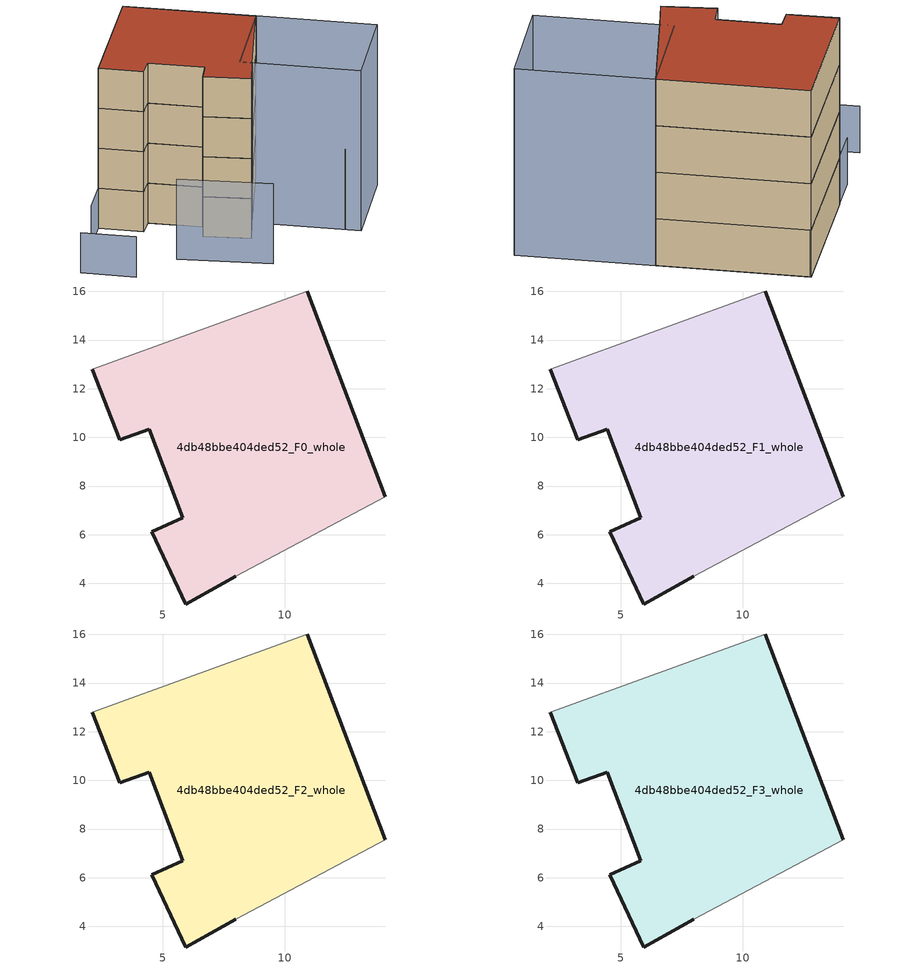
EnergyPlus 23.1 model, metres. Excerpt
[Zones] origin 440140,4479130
4db48bbe404ded52_F0_whole
 floor ground (EU_floor_Construction): 14.12,7.55 10.92,16.01 2.1,12.81 3.22,9.91 4.45,10.33 5.82,6.7 4.53,6.13 5.93,3.16 7.99,4.29 z0
 wall outside (EU_wall_Construction): 10.92,16.01 14.12,7.55 / 7.99,4.29 5.93,3.16 4.53,6.13 5.82,6.7 4.45,10.33 3.22,9.91 2.1,12.81 z0:3
 wall adiabatic (EU_wall_Construction): 2.1,12.81 10.92,16.01 / 14.12,7.55 7.99,4.29 z0:3
4db48bbe404ded52_F1_whole
 floor to 4db48bbe404ded52_F0_whole (EU_floor_Construction): 14.12,7.55 10.92,16.01 2.1,12.81 3.21,9.91 4.44,10.33 5.81,6.7 4.53,6.13 5.93,3.16 7.99,4.29 z3
 wall outside (EU_wall_Construction): 10.92,16.01 14.12,7.55 / 7.99,4.29 5.93,3.16 4.53,6.13 5.82,6.7 4.45,10.33 3.22,9.91 2.1,12.81 z3:6
 wall adiabatic (EU_wall_Construction): 2.1,12.81 10.92,16.01 / 14.12,7.55 7.99,4.29 z3:6
4db48bbe404ded52_F2_whole
 floor to 4db48bbe404ded52_F1_whole (EU_floor_Construction): 14.12,7.55 10.92,16.01 2.1,12.81 3.21,9.91 4.44,10.33 5.81,6.7 4.53,6.13 5.93,3.16 7.99,4.29 z6
 wall outside (EU_wall_Construction): 10.92,16.01 14.12,7.55 / 7.99,4.29 5.93,3.16 4.53,6.13 5.82,6.7 4.45,10.33 3.22,9.91 2.1,12.81 z6:9
 wall adiabatic (EU_wall_Construction): 2.1,12.81 10.92,16.01 / 14.12,7.55 7.99,4.29 z6:9
4db48bbe404ded52_F3_whole
 floor to 4db48bbe404ded52_F2_whole (EU_floor_Construction): 14.12,7.55 10.92,16.01 2.1,12.81 3.21,9.91 4.44,10.33 5.81,6.7 4.53,6.13 5.93,3.16 7.99,4.29 z9
 wall outside (EU_wall_Construction): 10.92,16.01 14.12,7.55 / 7.99,4.29 5.93,3.16 4.53,6.13 5.82,6.7 4.45,10.33 3.22,9.91 2.1,12.81 z9:12
 wall adiabatic (EU_wall_Construction): 2.1,12.81 10.92,16.01 / 14.12,7.55 7.99,4.29 z9:12
 roof outside (EU_roof_Construction): 10.92,16.01 14.12,7.55 7.99,4.29 5.93,3.16 4.53,6.13 5.82,6.7 4.45,10.33 3.22,9.91 2.1,12.81 z12
shading: 10.24,-1.59 16.62,0.94 / 0.79,5.96 3.44,0.05 z0:6; 10.64,-2.6 7.69,5.08 / 7.69,5.08 14.13,7.55 / 14.13,7.55 17.07,-0.13 / 17.07,-0.13 10.64,-2.6 z0:12; -4.14,10.56 -2.85,6.99 / 10.94,15.96 -0.33,11.93 z0:3
[Building]
EU S2 Campaign: North Axis=0; Terrain=City; Solar Distribution=FullExterior
[Site:Location]
Madrid: Latitude=40.5; Longitude=-3.5; Time Zone=1; Elevation=609
[SizingPeriod:WeatherFileDays]
AnnualSizingPeriod: Begin Month=1; Begin Day of Month=1; End Month=12; End Day of Month=31; Day of Week for Start Day=Monday; Use Weather File Daylight Saving Period=No; Use Weather File Rain and Snow Indicators=No
[MATERIAL]
EU_InternalMass_Material: Roughness=MediumRough; Thickness=0.1; Conductivity=1; Density=1800; Specific Heat=900; Thermal Absorptance=0.9; Solar Absorptance=0.7; Visible Absorptance=0.7
[MATERIAL:NOMASS] Roughness=MediumRough; Thermal Absorptance=0.9; Solar Absorptance=0.7; Visible Absorptance=0.7
Name | Thermal Resistance
EU_wall_NoMass | 0.459673
EU_roof_NoMass | 0.495815
EU_floor_NoMass | 0.788942
[CONSTRUCTION]
EU_wall_Construction: EU_wall_NoMass
EU_roof_Construction: EU_roof_NoMass
EU_floor_Construction: EU_floor_NoMass
EU_InternalMass_Construction: EU_InternalMass_Material
[ZONE] Type=1; Multiplier=1; Ceiling Height=autocalculate; Floor Area=autocalculate; Part of Total Floor Area=Yes
Name | Volume
4db48bbe404ded52_F0_whole | 257.623
4db48bbe404ded52_F1_whole; 4db48bbe404ded52_F2_whole; 4db48bbe404ded52_F3_whole | 257.624
[INTERNALMASS] Construction=EU_InternalMass_Construction; Surface Area=85.8744
Name | Zone or ZoneList
4db48bbe404ded52_F0_whole_EU_InternalMass | 4db48bbe404ded52_F0_whole
4db48bbe404ded52_F1_whole_EU_InternalMass | 4db48bbe404ded52_F1_whole
4db48bbe404ded52_F2_whole_EU_InternalMass | 4db48bbe404ded52_F2_whole
4db48bbe404ded52_F3_whole_EU_InternalMass | 4db48bbe404ded52_F3_whole
[OTHEREQUIPMENT] Fuel Type=Electricity; Design Level Calculation Method=Watts/Area; Power per Zone Floor Area=1; Fraction Latent=0; Fraction Radiant=0; Fraction Lost=0; Carbon Dioxide Generation Rate=0; EndUse Subcategory=EU_Step8_InternalGains
Name | Zone or ZoneList or Space or SpaceList | Schedule
EU_Step8_InternalGain_4db48bbe404ded52_F0_whole_f000 | 4db48bbe404ded52_F0_whole | EU_Step8_GainSchedule_4db48bbe404ded52_F0_whole_f000
EU_Step8_InternalGain_4db48bbe404ded52_F1_whole_f000 | 4db48bbe404ded52_F1_whole | EU_Step8_GainSchedule_4db48bbe404ded52_F1_whole_f000
EU_Step8_InternalGain_4db48bbe404ded52_F2_whole_f000 | 4db48bbe404ded52_F2_whole | EU_Step8_GainSchedule_4db48bbe404ded52_F2_whole_f000
EU_Step8_InternalGain_4db48bbe404ded52_F3_whole_f000 | 4db48bbe404ded52_F3_whole | EU_Step8_GainSchedule_4db48bbe404ded52_F3_whole_f000
[ZONEVENTILATION:DESIGNFLOWRATE] Schedule=EU_AlwaysOn; Design Flow Rate Calculation Method=AirChanges/Hour; Air Changes per Hour=0.719161; Ventilation Type=Natural; Fan Pressure Rise=0; Fan Total Efficiency=1; Constant Term Coefficient=1; Temperature Term Coefficient=0; Velocity Term Coefficient=0; Velocity Squared Term Coefficient=0; Minimum Indoor Temperature=-100; Maximum Indoor Temperature=100; Delta Temperature=-100; Minimum Outdoor Temperature=-100; Maximum Outdoor Temperature=100; Maximum Wind Speed=40
Name | Zone or ZoneList or Space or SpaceList
EU_ConstantAir_4db48bbe404ded52_F0_whole | 4db48bbe404ded52_F0_whole
EU_ConstantAir_4db48bbe404ded52_F1_whole | 4db48bbe404ded52_F1_whole
EU_ConstantAir_4db48bbe404ded52_F2_whole | 4db48bbe404ded52_F2_whole
EU_ConstantAir_4db48bbe404ded52_F3_whole | 4db48bbe404ded52_F3_whole
[HVACTEMPLATE:THERMOSTAT] Constant Heating Setpoint=20; Constant Cooling Setpoint=50
EU_HeatOnly_4db48bbe404ded52_F0_whole; EU_HeatOnly_4db48bbe404ded52_F1_whole; EU_HeatOnly_4db48bbe404ded52_F2_whole; EU_HeatOnly_4db48bbe404ded52_F3_whole
[HVACTEMPLATE:ZONE:IDEALLOADSAIRSYSTEM] System Availability Schedule=EU_AlwaysOn; Maximum Heating Supply Air Temperature=50; Minimum Cooling Supply Air Temperature=13; Maximum Heating Supply Air Humidity Ratio=0.0156; Minimum Cooling Supply Air Humidity Ratio=0.0077; Heating Limit=NoLimit; Cooling Limit=NoLimit; Heating Availability Schedule=EU_AlwaysOn; Cooling Availability Schedule=EU_CoolingOff; Dehumidification Control Type=ConstantSensibleHeatRatio; Cooling Sensible Heat Ratio=0.7; Dehumidification Setpoint=60; Humidification Control Type=None; Humidification Setpoint=30; Outdoor Air Method=None; Outdoor Air Flow Rate per Person=0.00944; Outdoor Air Flow Rate per Zone Floor Area=0; Outdoor Air Flow Rate per Zone=0; Demand Controlled Ventilation Type=None; Outdoor Air Economizer Type=NoEconomizer; Heat Recovery Type=None; Sensible Heat Recovery Effectiveness=0.7; Latent Heat Recovery Effectiveness=0.65
Name | Template Thermostat
4db48bbe404ded52_F0_whole | EU_HeatOnly_4db48bbe404ded52_F0_whole
4db48bbe404ded52_F1_whole | EU_HeatOnly_4db48bbe404ded52_F1_whole
4db48bbe404ded52_F2_whole | EU_HeatOnly_4db48bbe404ded52_F2_whole
4db48bbe404ded52_F3_whole | EU_HeatOnly_4db48bbe404ded52_F3_whole
[SIZING:ZONE] Zone Cooling Design Supply Air Temperature Input Method=SupplyAirTemperature; Zone Cooling Design Supply Air Temperature=13; Zone Heating Design Supply Air Temperature Input Method=SupplyAirTemperature; Zone Heating Design Supply Air Temperature=50; Zone Cooling Design Supply Air Humidity Ratio=0.008; Zone Heating Design Supply Air Humidity Ratio=0.008; Cooling Design Air Flow Method=DesignDay; Cooling Design Air Flow Rate=0; Cooling Minimum Air Flow per Zone Floor Area=0.000762; Cooling Minimum Air Flow=0; Cooling Minimum Air Flow Fraction=0.2; Heating Design Air Flow Method=DesignDay; Heating Design Air Flow Rate=0; Heating Maximum Air Flow per Zone Floor Area=0.002032; Heating Maximum Air Flow=0.141576; Heating Maximum Air Flow Fraction=0.3; Account for Dedicated Outdoor Air System=No; Dedicated Outdoor Air System Control Strategy=NeutralSupplyAir; Dedicated Outdoor Air Low Setpoint Temperature for Design=autosize; Dedicated Outdoor Air High Setpoint Temperature for Design=autosize; Zone Load Sizing Method=Sensible Load Only No Latent Load; Zone Latent Cooling Design Supply Air Humidity Ratio Input Method=HumidityRatioDifference; Zone Cooling Design Supply Air Humidity Ratio Difference=0.005; Zone Latent Heating Design Supply Air Humidity Ratio Input Method=HumidityRatioDifference; Zone Humidification Design Supply Air Humidity Ratio Difference=0.005
4db48bbe404ded52_F0_whole; 4db48bbe404ded52_F1_whole; 4db48bbe404ded52_F2_whole; 4db48bbe404ded52_F3_whole
[SCHEDULE:CONSTANT]
Name | Hourly Value
EU_AlwaysOn | 1
EU_CoolingOff | 0
[SCHEDULE:FILE] Column Number=1; Rows to Skip at Top=0; Number of Hours of Data=8760; Column Separator=Comma; Interpolate to Timestep=No; Minutes per Item=60; Adjust Schedule for Daylight Savings=Yes
Name | File
EU_Step8_GainSchedule_4db48bbe404ded52_F0_whole_f000 | ../../schedules/4db48bbe404ded52/4db48bbe404ded52_F0_whole_f000_gain.csv
EU_Step8_GainSchedule_4db48bbe404ded52_F1_whole_f000 | ../../schedules/4db48bbe404ded52/4db48bbe404ded52_F1_whole_f000_gain.csv
EU_Step8_GainSchedule_4db48bbe404ded52_F2_whole_f000 | ../../schedules/4db48bbe404ded52/4db48bbe404ded52_F2_whole_f000_gain.csv
EU_Step8_GainSchedule_4db48bbe404ded52_F3_whole_f000 | ../../schedules/4db48bbe404ded52/4db48bbe404ded52_F3_whole_f000_gain.csv
